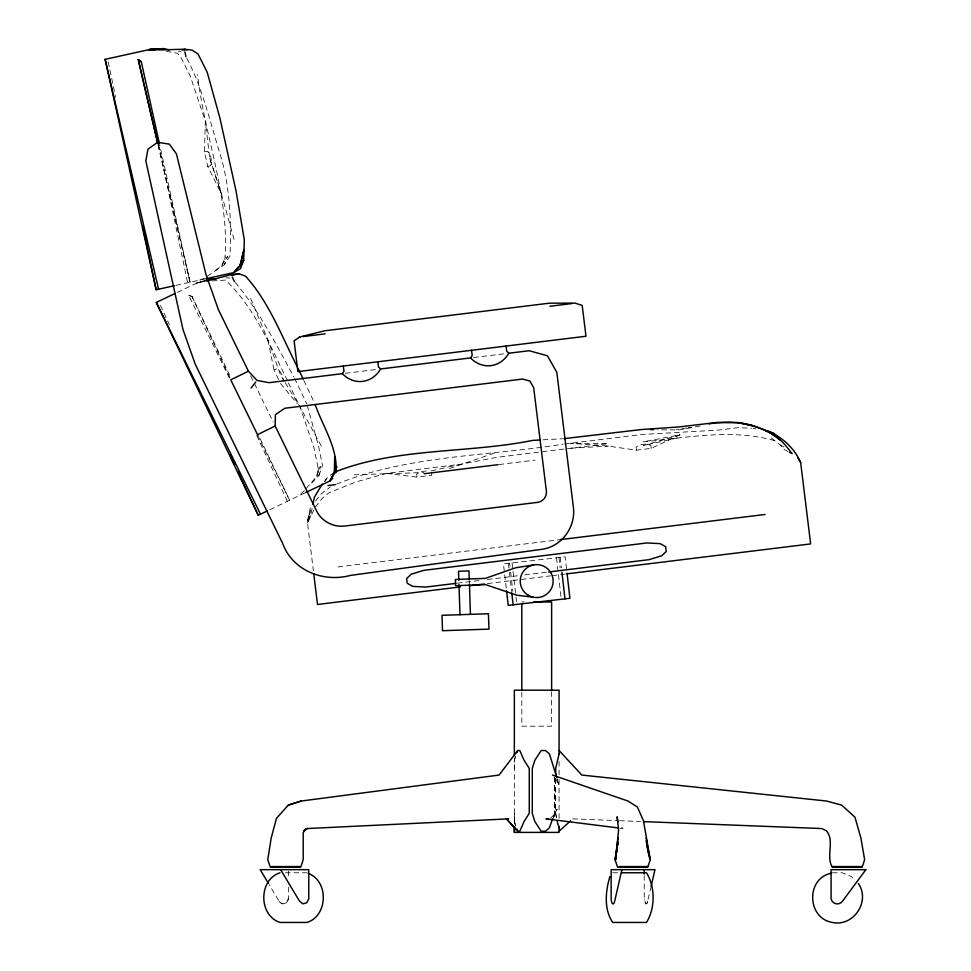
<?xml version="1.0" encoding="UTF-8"?>
<svg xmlns="http://www.w3.org/2000/svg" width="971" height="971" viewBox="0 0 971 971"><rect width="100%" height="100%" fill="white"/><g stroke="black" fill="none" stroke-linecap="round" stroke-linejoin="round"><path stroke-width="0.73" stroke-dasharray="4.86 3.64" d="M515.528 825.326L514.351 821.563L514.351 813.334L514.351 824.27L514.351 760.208L515.929 755.171L514.351 760.208L514.339 768.425M199.808 280.097L204.456 278.143L224.374 264.695C231.341 199.917 204.602 138.113 197.526 74.464M234.06 239.473L221.412 193.848L207.709 166.393L204.48 151.84L205.306 121.084L190.255 76.078L181.079 57.629L177.572 53.271L164.354 51.002M306.071 488.583L316.789 476.458L318.027 467.549L313.864 447.364L300.063 407.067L288.472 382.865M313.924 509.799L307.528 523.102L310.307 507.748L312.055 505.527M312.104 508.44L311.254 512.639L307.224 520.638L313.402 570.936M644.222 875.502L644.222 898.843L645.812 903.819L647.22 902.872L650.716 888.259M307.528 523.102L310.611 510.212L307.224 520.638L311.218 515.14M288.338 887.166C288.084 892.349 290.851 904.098 282.318 903.819L279.053 901.124L269.246 884.763M316.789 476.458L320.272 466.468L319.022 475.377L311.691 483.085M215.489 270.521L221.958 265.229L225.187 256.829M553.215 818.602L557.026 809.365L553.252 815.531L550.593 818.031M553.421 817.497L557.026 809.365M324.884 481.786L326.899 478.218L332.64 473.375M221.958 265.229L227.615 256.295L224.374 264.695L230.03 255.761C231.304 222.177 230.236 188.289 220.635 155.858C210.173 122.443 202.563 87.596 185.934 56.549M304.372 490.792L298.583 495.963M315.599 501.012L321.207 493.899L330.419 486.92M315.272 507.141L321.814 498.827L328.647 492.977L355.034 482.235L386.482 473.363L460.448 464.284L497.14 457.28L608.089 443.65L570.499 443.262L608.392 446.114L636.466 450.18L651.25 448.359L680.016 434.814L642.911 441.878C686.315 437.8 731.988 428.332 774.785 440.7M324.083 481.774L326.899 478.218M177.353 292.356L198.861 282.051L204.505 280.704M278.592 379.491L274.04 369.987L276.844 368.652L280.668 372.33L282.816 376.809L283.168 380.766M269.914 509.702L304.858 492.952M449.537 468.483L496.533 452.34M336.561 484.141C408.366 455.023 487.636 456.309 563.107 444.172M205.354 281.238L196.615 283.131L205.233 280.425M680.016 434.814L643.372 445.58L680.319 437.29M196.615 283.131L207.393 280.085M431.233 470.874L460.448 464.284M204.48 151.84L207.515 151.173L210.404 155.615L211.484 160.47L210.743 165.725L207.709 166.393M176.03 285.353L206.592 278.592M700.188 425.99L679.421 429.886L657.525 429.813M686.776 428.005L676.338 429.388M688.257 427.738L691.231 427.191M345.288 373.301L377.67 369.32M473.508 357.559L504.41 353.76M564.588 443.99L642.001 434.486L718.892 430.044L738.749 427.604L751.675 428.272M426.269 470.984L421.341 471.59L416.632 474.042L417.02 477.125L431.804 475.305L431.427 472.222M499.082 464.539L535.07 460.12M337.944 566.918L559.017 539.779M457.341 583.195L481.3 580.257M487.284 579.517L518.732 575.657M524.728 574.917L547.195 572.162M487.406 583.607L550.557 575.864M552.062 575.669L565.595 574.007M212.066 280.898L225.466 280.097C254.572 307.54 270.411 346.198 287.841 381.542M543.044 439.827L562.44 438.746M571.106 448.189L608.392 446.114M354.124 474.831L423.926 472.525M521.815 601.984L524.085 601.984M285.377 872.771L307.018 872.771M612.713 872.771L618.697 872.771M832.365 872.771L842.245 872.771L851.373 876.546L854.371 879.544M225.758 277.84L229.945 277.949M572.732 818.856L617.993 820.616M619.498 820.677L640.617 821.502M386.482 473.363L417.02 477.125M620.178 828.178L623.115 828.542L620.384 826.309M753.108 428.345L755.936 428.915M178.373 51.147L181.067 51.839M229.435 378.047L188.629 295.22L191.942 296.386L230.807 377.488M188.629 295.22L192.161 296.835M788.161 451.576L784.265 449.549L780.344 445.021L769.214 436.38M780.344 445.021L783.961 447.085M280.485 383.436L297.272 403.693M235.285 282.537C259.233 310.89 276.201 344.523 293.91 376.954M284.503 381.482L280.607 375.073L267.862 339.85L249.717 296.216M285.28 382.744L300.063 407.067L322.736 448.626M257.521 435.081L289.625 500.259L258.468 435.226M250.688 375.862L273.203 422.021M555.63 778.402L558.616 784.568L557.172 778.693L558.616 784.568M303.862 380.486L314.701 403.463M294.553 378.302L306.787 403.839M191.942 296.386L229.872 377.804M256.708 435.457L287.38 501.327M160.446 305.489L169.403 324.69M209.724 158.273L221.412 193.848L209.724 158.273L205.306 121.084M514.351 821.563L516.354 827.85M307.188 405.271L318.342 445.216L322.506 465.4L319.022 475.377L318.027 467.549M158.139 144.958L189.988 281.748M158.176 145.14L190.098 282.245L159.632 144.606M158.576 144.133L187.67 282.779M108.182 61.768L115.658 97.294M267.862 339.85L274.04 369.987M556.407 817.448L555.594 813.334L555.594 777.407M556.444 817.448L555.679 813.334L555.679 777.407M651.25 448.359L650.873 445.276L645.715 444.038L640.787 444.645L636.078 447.097L636.466 450.18M566.518 568.666L565.146 556.82L503.451 563.908L506.522 590.562M560.218 557.39L561.408 567.756M558.98 557.524L560.17 567.889M556.517 557.815L561.104 597.796M512.093 562.913L515.832 595.49M516.002 596.971L516.851 604.375M509.629 563.204L509.969 566.166M510.649 572.089L512.858 591.339M508.391 563.338L509.241 570.742M509.411 572.222L511.62 591.473M469.321 581.386L469.43 584.384M559.078 761.458L559.078 778.062M559.078 779.567L559.078 818.796M554.635 777.407L554.635 813.334L553.13 817.448L554.562 813.334L554.562 777.407M551.625 691.68L551.625 726.199L521.815 726.199L521.815 691.68M288.338 871.121L288.338 878.415M647.766 901.124A6.336 1.954 -90 0 1 645.751 903.819A6.336 1.954 -90 0 1 644.222 898.843M288.338 898.843A6.336 5.122 -90 0 1 284.309 903.819A6.336 5.122 -90 0 1 279.053 901.124"/><path stroke-width="1.46" d="M514.351 755.705L514.363 690.175L559.078 690.175L559.078 754.224M275.157 426.038L275.412 414.666L284.806 408.257L522.604 379.066L529.935 381.093L533.686 387.708L546.394 491.277C547.001 496.545 543.007 501.655 537.74 502.347L344.462 526.076C333.199 527.374 321.535 521.172 316.57 510.928L275.157 426.038L257.509 434.644L230.77 379.819L248.418 371.213L257.024 380.414L268.931 382.683L342.35 373.665C354.063 385.875 372.051 383.606 380.62 368.968L470.559 357.911C482.284 370.133 500.271 367.863 508.828 353.226L529.146 350.725L547.462 355.811L556.82 372.354L573.473 507.967C575.657 527.763 560.995 547.134 541.09 549.428L350.519 575.39C323.501 582.758 292.587 570.705 282.634 543.372L195.268 364.271L182.961 329.412L145.82 160.81L148.005 149.133L157.605 142.288L169.306 144.133L176.394 153.77L206.022 274.684L218.414 309.676L248.418 371.213M616.415 852.477L618.576 830.351L617.155 816.793L617.835 822.182M616.1 855.378L615.614 859.723L616.027 856.823M336.015 472.646C338.102 448.517 322.991 426.827 315.284 404.858M552.511 775.064L627.921 801.026L637.413 807.047L643.445 820.762L650.279 859.723L647.766 867.176L617.58 867.176L615.068 859.723L618.042 837.985M616.658 852.477L617.071 849.576M617.702 845.231L618.114 842.33M615.068 859.723L617.022 848.132M617.52 845.231L618.005 842.33M312.953 504.24L314.361 497.237L322.214 484.153M621.889 869.664L614.692 901.124A6.336 1.954 -90 0 1 612.677 903.819A6.336 1.954 -90 0 1 611.147 898.843L611.147 869.664L654.964 869.664L651.043 886.826M559.078 753.921L555.679 768.425L555.679 774.409M609.897 876.546C605.491 891.099 603.768 909.366 612.713 922.45L646.48 922.45C655.328 908.298 655.328 886.911 646.48 872.771L621.489 872.771M552.608 818.82L549.404 827.85L545.484 831.249L541.175 831.249L534.875 821.563L532.29 813.334L532.29 768.425L534.875 760.208L541.175 750.51L545.484 750.51L549.404 753.921L556.771 777.225M516.79 752.78L517.737 750.51L519.776 750.51L524.037 760.208L529.268 768.425L529.268 813.334L524.037 821.563L519.776 831.249L517.737 831.249L506.425 818.856L508.731 818.856L307.2 828.542L304.226 830.654L305.768 828.712L303.207 832.73L303.207 859.723L300.682 867.176L270.314 867.176L267.778 859.723L271.188 837.985L276.468 818.383L288.314 805.105L301.253 801.026L499.094 775.064L517.737 750.51M765.791 430.881C776.764 434.425 785.345 444.609 792.057 453.603L789.459 452.255M342.35 373.665L344.001 371.298L343.309 366.043M470.559 357.923L472.222 355.556L471.518 350.288M251.052 388.06L255.749 382.052M238.259 266.976L233.756 272.572L206.107 278.701M240.068 264.731L243.672 260.252L244.304 239.752L235.989 190.704L219.859 117.867L207.236 72.315L198.011 54L192.1 50.116L184.272 49.23L159.026 49.958L151.209 49.145L105.135 59.34L156.149 289.759L174.574 285.68M332.786 478.278L329.946 480.936L305.756 492.528M559.078 831.249L570.632 820.762M304.226 830.654L307.224 828.542M280.049 872.771C258.383 879.629 258.383 915.592 280.049 922.45L307.018 922.45C328.089 915.835 328.902 880.976 308.256 873.402M267.219 510.989L258.262 515.285L156.295 302.454L174.659 293.655M831.055 873.305C805.748 878.5 806.95 918.299 832.365 922.45C853.46 927.099 870.732 901.258 858.364 883.537M335.165 471.894C397.588 447.279 467.597 453.578 532.606 440.409L540.07 439.984M288.314 805.105L301.265 801.026M206.677 279.976L210.986 278.628L216.557 278.75M206.653 281.08L231.074 274.635L238.89 273.725L245.529 276.165C269.185 302.212 281.541 336.075 297.405 367.014M231.802 275.279L238.89 273.725M709.012 423.951C731.005 419.666 755.839 422.883 774.457 435.736M533.722 564.904L515.589 567.78L485.379 578.376L455.399 579.481L455.617 585.683L485.646 584.639L516.657 595.174L533.285 597.201M303.134 336.561L325.176 333.854M549.926 306.253L571.98 303.547M327.943 485.561L335.347 484.65M424.109 473.751L498.074 464.672M560.049 539.658L765.063 514.484M455.836 583.377L425.893 587.054L412.651 586.375L407.237 583.292L406.655 578.51L411.158 574.213L423.829 570.341L646.977 542.947L660.219 543.639L665.62 546.709L666.203 551.492L661.712 555.788L649.029 559.66L548.688 571.98M460.351 586.933L317.517 604.472L313.767 573.897M469.369 585.829L484.408 583.984M567.1 573.825L810.651 543.918L800.662 462.56C794.776 448.675 782.408 437.168 768.607 431.379M717.921 422.361L679.093 426.912L641.394 429.546L563.933 438.661M153.952 49.994L148.794 49.679L163.808 48.55L169.197 49.934M148.794 49.679L161.38 49.084M459.526 571.227L468.969 570.899L469.272 579.893M650.558 429.668L653.592 429.631M158.479 49.096L151.209 49.145L155.202 49.909M533.747 601.984L551.625 601.984L551.625 690.175M548.469 818.856L545.981 818.856L618.661 827.984M514.363 832.402L514.351 826.976L514.363 832.402L559.078 832.402L559.078 826.382M271.698 866.557L299.748 866.557M619.413 866.557L647.766 866.557M832.329 866.557L862.139 866.557M717.994 422.652L738.142 422.676L752.804 425.881L773.875 433.309L780.101 440.045L768.607 431.452M181.929 49.97L184.842 50.007M231.074 274.635L233.865 274.684M643.639 821.624L821.648 828.542L826.248 830.654C835.218 840.643 825.508 855.985 832.329 867.176L862.151 867.176L864.627 859.723L860.901 837.985L854.905 817.097L841.602 805.105L826.503 801.026L581.799 775.064L559.078 750.51M738.154 422.446L752.792 425.735M184.272 49.23L186.99 49.909M141.341 62.01L138.27 59.632L157.836 143.672M508.828 353.213L506.741 351.32L506.037 346.052M380.62 368.968L378.532 367.062L377.828 361.795M506.425 818.856L514.909 828.154M776.8 436.671L778.766 438.941M280.643 869.664L299.493 901.124L302.758 903.819L306.605 902.872L308.778 898.843L308.778 869.664L260.204 869.664L268.494 883.501M797.883 457.887L800.662 462.56M156.295 302.454L260.495 514.205M298.048 368.361L303.219 379.139M232.275 277.063L234.424 281.541M230.127 454.95L234.606 464.551M237.798 471.408L258.262 515.285M516.79 828.979L517.737 831.249M557.208 821.563L559.078 827.85M157.8 143.477L138.27 59.632L141.232 61.525L159.39 143.502M105.135 59.34L158.564 289.224M646.103 840.886L650.279 859.723M184.891 51.864L185.971 56.706M142.749 226.097L156.149 289.759M647.172 846.688L648.592 853.922M646.152 837.985L649.502 858.279M567.028 573.108L569.916 598.282L508.221 605.37L506.522 590.562M561.918 572.198L564.976 598.852M511.79 592.953L513.149 604.799M469.43 584.384L470.437 614.352M458.53 571.251L458.834 580.245M458.98 584.736L459.999 614.704M644.222 869.664L644.222 874.034M521.815 603.489L521.815 690.175M334.704 456.673L334.546 473.278L329.946 480.936L336.803 466.687L334.546 473.278L334.704 456.673M243.891 250.033L239.971 266.163L233.756 272.572L240.492 268.688L243.672 260.252L239.971 266.163L243.891 250.033M865.865 869.664L842.561 901.124A6.336 6.336 0 0 1 831.091 898.843L831.091 869.664L865.865 869.664M299.881 336.949L294.092 340.797L297.879 371.614L585.986 336.245L582.199 305.416L575.22 303.146L549.55 303.17L324.8 330.771L299.881 336.949M488.437 613.745L441.999 615.311L442.521 630.713L488.959 629.135L488.437 613.745M527.799 594.956A16.458 16.458 0 0 0 553.13 581.872A16.458 16.458 0 0 0 529.134 566.469A16.458 16.458 0 0 0 527.799 594.956"/></g></svg>
